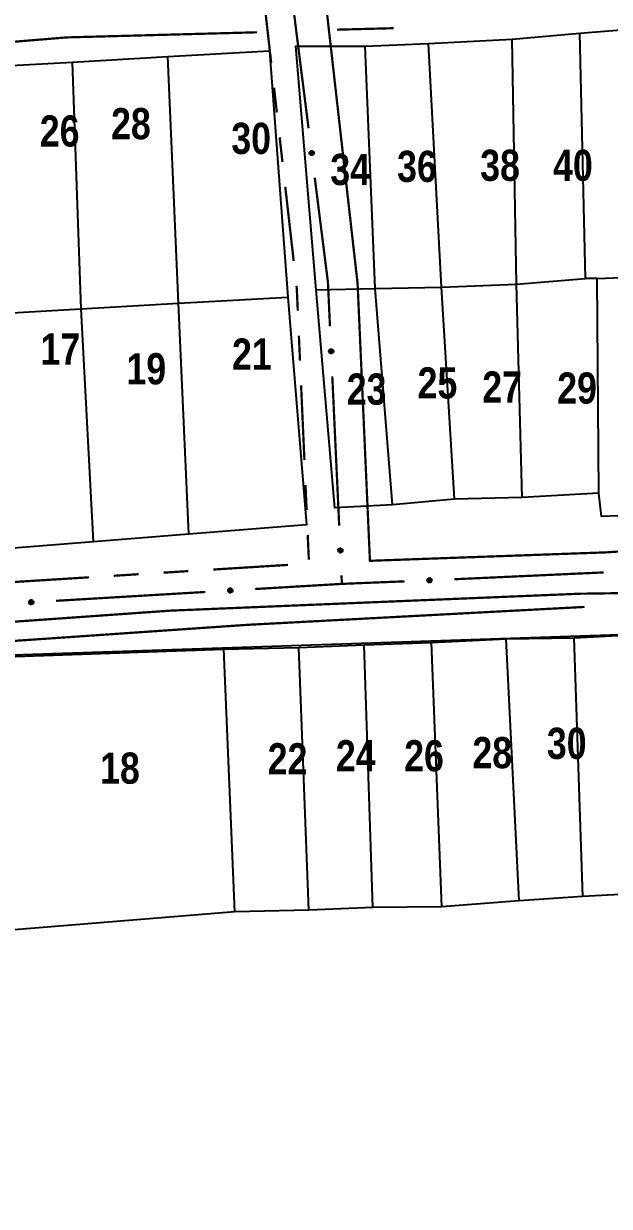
# Model space of a CAD drawing. Extents: x 204834 to 208707, y 4853033 to 4855981.
# Drawn here: x 205733.8 to 205780.8, y 4853746 to 4853840.8 of the extents above; entities that cross this region are included whole.
import ezdxf
from ezdxf.enums import TextEntityAlignment as Align

# ---------------------------------------------------------------- set-up
doc = ezdxf.new("R2010")
doc.units = 0
doc.header["$LTSCALE"] = 1.5
doc.header["$MEASUREMENT"] = 0
for name, pattern in [('PHANTOMX2', [5, 2.5, -0.5, 0.5, -0.5, 0.5, -0.5]), ('TRACO_05', [11, 7, -1, 0.5, -1, 0.5, -1]), ('TRACO_25', [8, 3, -1, 1, -1, 1, -1])]:
    doc.linetypes.add(name, pattern=pattern)
for name, color, linetype in [('CD-MALHA-LOTES', 40, 'CONTINUOUS'), ('HD-VALAS-DRENOS', 170, 'CONTINUOUS'), ('RU-QUADRAS', 6, 'CONTINUOUS'), ('SV-EIXO-RUA-N-PAV', 6, 'CONTINUOUS'), ('SV-RUA-NAO-PAV-S-GUIA-C-GUIA', 7, 'PHANTOMX2'), ('Th_NmrPort', 7, 'CONTINUOUS')]:
    doc.layers.add(name, color=color, linetype=linetype)
doc.styles.get("Standard").update_dxf_attribs({"font": 'swisscbo.ttf'})

msp = doc.modelspace()

# ---------------------------------------------------------------- linework, layer by layer
at = {"layer": 'CD-MALHA-LOTES', "linetype": 'Continuous', "flags": 128}
for points in [[(205778.46, 4853840.07), (205785.4, 4853840.65)], [(205761.22, 4853839.03), (205766.31, 4853839.26)], [(205766.31, 4853839.26), (205773.02, 4853839.61)], [(205767.35, 4853819.71), (205766.31, 4853839.26)], [(205773.02, 4853839.61), (205778.46, 4853840.07)], [(205773.37, 4853819.94), (205773.02, 4853839.61)], [(205778.92, 4853820.4), (205778.46, 4853840.07)], [(205745.38, 4853838.2), (205753.54, 4853838.65)], [(205753.54, 4853838.65), (205755.02, 4853818.9)], [(205755.67, 4853839.03), (205761.22, 4853839.03)], [(205757.29, 4853819.48), (205755.67, 4853839.03)], [(205762.03, 4853819.59), (205761.22, 4853839.03)], [(205731.8, 4853837.43), (205737.73, 4853837.76)], [(205737.73, 4853837.76), (205745.38, 4853838.2)], [(205738.45, 4853817.97), (205737.73, 4853837.76)], [(205746.25, 4853818.41), (205745.38, 4853838.2)], [(205773.37, 4853819.94), (205778.92, 4853820.4)], [(205779.85, 4853820.4), (205778.92, 4853820.4)], [(205779.85, 4853820.4), (205785.75, 4853820.64)], [(205779.97, 4853803.17), (205779.85, 4853820.4)], [(205757.29, 4853819.48), (205762.03, 4853819.59)], [(205758.79, 4853802.01), (205757.29, 4853819.48)], [(205762.03, 4853819.59), (205767.35, 4853819.71)], [(205763.42, 4853802.24), (205762.03, 4853819.59)], [(205767.35, 4853819.71), (205773.37, 4853819.94)], [(205768.4, 4853802.7), (205767.35, 4853819.71)], [(205773.83, 4853802.82), (205773.37, 4853819.94)], [(205738.45, 4853817.97), (205746.25, 4853818.41)], [(205746.25, 4853818.41), (205755.02, 4853818.9)], [(205747.07, 4853799.88), (205746.25, 4853818.41)], [(205755.02, 4853818.9), (205756.51, 4853800.63)], [(205732.43, 4853817.63), (205738.45, 4853817.97)], [(205739.42, 4853799.27), (205738.45, 4853817.97)], [(205768.4, 4853802.7), (205763.42, 4853802.24)], [(205773.83, 4853802.82), (205768.4, 4853802.7)], [(205779.97, 4853803.17), (205773.83, 4853802.82)], [(205780.2, 4853801.31), (205779.97, 4853803.17)], [(205763.42, 4853802.24), (205758.79, 4853802.01)], [(205786.33, 4853801.55), (205780.2, 4853801.31)], [(205756.51, 4853800.63), (205747.07, 4853799.88)], [(205747.07, 4853799.88), (205739.42, 4853799.27)], [(205739.42, 4853799.27), (205733.02, 4853798.76)], [(205778.01, 4853791.56), (205783.05, 4853791.84)], [(205755.9, 4853790.8), (205761.15, 4853791.01)], [(205761.15, 4853791.01), (205766.54, 4853791.21)], [(205761.84, 4853769.93), (205761.15, 4853791.01)], [(205766.54, 4853791.21), (205772.55, 4853791.49)], [(205767.37, 4853770), (205766.54, 4853791.21)], [(205772.55, 4853791.49), (205778.01, 4853791.56)], [(205773.59, 4853770.48), (205772.55, 4853791.49)], [(205778.7, 4853770.83), (205778.01, 4853791.56)], [(205728.56, 4853789.9), (205749.88, 4853790.66)], [(205749.88, 4853790.66), (205755.9, 4853790.8)], [(205750.78, 4853769.58), (205749.88, 4853790.66)], [(205756.72, 4853769.72), (205755.9, 4853790.8)], [(205783.68, 4853771.1), (205778.7, 4853770.83)], [(205767.37, 4853770), (205761.84, 4853769.93)], [(205773.59, 4853770.48), (205767.37, 4853770)], [(205778.7, 4853770.83), (205773.59, 4853770.48)], [(205750.78, 4853769.58), (205729.46, 4853767.86)], [(205756.72, 4853769.72), (205750.78, 4853769.58)], [(205761.84, 4853769.93), (205756.72, 4853769.72)]]:
    msp.add_lwpolyline(points, dxfattribs=at)
at = {"layer": 'HD-VALAS-DRENOS', "linetype": 'TRACO_05', "const_width": 0.18}
for points in [[(205752.55, 4853840.15), (205737.27, 4853839.74), (205713.16, 4853837.75), (205695.15, 4853836.7), (205692.92, 4853837.47), (205689.49, 4853837.2), (205686.33, 4853837.12), (205680.32, 4853836.79), (205673.79, 4853836.18), (205665.92, 4853834.32), (205657.27, 4853834.39), (205627.68, 4853832.24), (205643.71, 4853807.28), (205653.7, 4853790.41)], [(205763.52, 4853840.48), (205758.97, 4853840.36)], [(205778.83, 4853794.05), (205751.71, 4853792.61), (205728.92, 4853791.04), (205693.6, 4853788.91)]]:
    msp.add_lwpolyline(points, dxfattribs=at)
at = {"layer": 'RU-QUADRAS', "linetype": 'Continuous'}
for points in [[(205786.33, 4853801.55), (205780.2, 4853801.31), (205779.97, 4853803.17), (205773.83, 4853802.82), (205768.4, 4853802.7), (205763.42, 4853802.24), (205758.79, 4853802.01), (205757.29, 4853819.48), (205755.67, 4853839.03), (205755.67, 4853839.03), (205761.22, 4853839.03), (205766.31, 4853839.26), (205773.02, 4853839.61), (205778.46, 4853840.07), (205785.4, 4853840.65)], [(205731.8, 4853837.43), (205737.73, 4853837.76), (205745.38, 4853838.2), (205753.54, 4853838.65), (205755.02, 4853818.9), (205756.51, 4853800.63), (205747.07, 4853799.88), (205739.42, 4853799.27), (205733.02, 4853798.76)], [(206045.81, 4853390.23), (205960.19, 4853384.53), (205958.39, 4853479.13), (205766.59, 4853467.37), (205767.49, 4853447.66), (205722.47, 4853445.15), (205725.72, 4853464.62), (205725.94, 4853491.4), (205720.94, 4853583.94), (205717.09, 4853615.03), (205707.09, 4853664.57), (205710.61, 4853665.67), (205693.28, 4853719.48), (205675.87, 4853763.5), (205670.41, 4853762.88), (205658.8, 4853784.72), (205717.78, 4853789.69), (205832.77, 4853793.56), (205925.12, 4853799.17), (205969.98, 4853800.67), (205982.02, 4853803.35), (206012.44, 4853803.15)]]:
    msp.add_lwpolyline(points, dxfattribs=at)
at = {"layer": 'SV-EIXO-RUA-N-PAV', "const_width": 0.18}
for points in [[(205755.18, 4853844.36), (205756.682, 4853832.454)], [(205757.182, 4853828.486), (205758.183, 4853820.549)], [(205758.183, 4853820.549), (205758.24, 4853820.1)], [(205758.24, 4853820.1), (205758.404, 4853816.556)], [(205758.589, 4853812.56), (205759.144, 4853800.573)], [(205759.329, 4853796.577), (205759.36, 4853795.9)], [(205780.368, 4853796.819), (205768.38, 4853796.271)], [(205759.36, 4853795.9), (205752.4, 4853795.488)], [(205759.388, 4853795.901), (205759.36, 4853795.9)], [(205764.384, 4853796.103), (205759.388, 4853795.901)], [(205748.407, 4853795.251), (205736.428, 4853794.542)]]:
    msp.add_lwpolyline(points, dxfattribs=at)
at = {"layer": 'SV-EIXO-RUA-N-PAV'}
for points in [[(205757.023, 4853830.626), (205757.062, 4853830.597), (205757.09, 4853830.564), (205757.105, 4853830.529), (205757.11, 4853830.495), (205757.112, 4853830.46), (205757.105, 4853830.424), (205757.09, 4853830.386), (205757.06, 4853830.347), (205757.024, 4853830.321), (205756.992, 4853830.304), (205756.957, 4853830.297), (205756.922, 4853830.296), (205756.885, 4853830.303), (205756.847, 4853830.32), (205756.808, 4853830.35), (205756.781, 4853830.383), (205756.767, 4853830.417), (205756.76, 4853830.452), (205756.759, 4853830.488), (205756.765, 4853830.523), (205756.782, 4853830.562), (205756.812, 4853830.6), (205756.845, 4853830.627), (205756.878, 4853830.641), (205756.913, 4853830.648), (205756.948, 4853830.65), (205756.985, 4853830.645), (205757.023, 4853830.626)], [(205758.6, 4853814.707), (205758.636, 4853814.674), (205758.661, 4853814.639), (205758.673, 4853814.604), (205758.676, 4853814.569), (205758.675, 4853814.534), (205758.666, 4853814.499), (205758.647, 4853814.462), (205758.615, 4853814.425), (205758.577, 4853814.402), (205758.543, 4853814.388), (205758.507, 4853814.383), (205758.473, 4853814.385), (205758.437, 4853814.396), (205758.4, 4853814.415), (205758.363, 4853814.449), (205758.339, 4853814.483), (205758.328, 4853814.518), (205758.324, 4853814.554), (205758.325, 4853814.59), (205758.334, 4853814.624), (205758.354, 4853814.662), (205758.387, 4853814.697), (205758.422, 4853814.721), (205758.456, 4853814.733), (205758.491, 4853814.737), (205758.527, 4853814.736), (205758.563, 4853814.728), (205758.6, 4853814.707)], [(205759.34, 4853798.724), (205759.376, 4853798.691), (205759.401, 4853798.656), (205759.413, 4853798.621), (205759.416, 4853798.586), (205759.415, 4853798.551), (205759.405, 4853798.516), (205759.387, 4853798.479), (205759.354, 4853798.442), (205759.317, 4853798.419), (205759.282, 4853798.405), (205759.247, 4853798.4), (205759.213, 4853798.402), (205759.176, 4853798.413), (205759.139, 4853798.432), (205759.103, 4853798.466), (205759.079, 4853798.5), (205759.068, 4853798.535), (205759.063, 4853798.571), (205759.065, 4853798.607), (205759.074, 4853798.641), (205759.094, 4853798.679), (205759.127, 4853798.714), (205759.162, 4853798.739), (205759.196, 4853798.75), (205759.231, 4853798.754), (205759.267, 4853798.753), (205759.302, 4853798.745), (205759.34, 4853798.724)], [(205766.53, 4853796.08), (205766.498, 4853796.044), (205766.462, 4853796.019), (205766.427, 4853796.007), (205766.392, 4853796.005), (205766.357, 4853796.006), (205766.322, 4853796.016), (205766.285, 4853796.034), (205766.248, 4853796.067), (205766.226, 4853796.105), (205766.212, 4853796.139), (205766.207, 4853796.175), (205766.209, 4853796.209), (205766.22, 4853796.245), (205766.24, 4853796.282), (205766.273, 4853796.318), (205766.308, 4853796.342), (205766.343, 4853796.353), (205766.379, 4853796.357), (205766.415, 4853796.355), (205766.449, 4853796.346), (205766.486, 4853796.326), (205766.522, 4853796.293), (205766.546, 4853796.258), (205766.557, 4853796.224), (205766.561, 4853796.188), (205766.56, 4853796.153), (205766.552, 4853796.117), (205766.53, 4853796.08)], [(205750.554, 4853795.268), (205750.522, 4853795.231), (205750.487, 4853795.206), (205750.451, 4853795.193), (205750.417, 4853795.19), (205750.382, 4853795.191), (205750.347, 4853795.2), (205750.309, 4853795.218), (205750.272, 4853795.25), (205750.249, 4853795.287), (205750.234, 4853795.321), (205750.229, 4853795.357), (205750.23, 4853795.391), (205750.241, 4853795.427), (205750.259, 4853795.465), (205750.292, 4853795.502), (205750.327, 4853795.526), (205750.361, 4853795.537), (205750.397, 4853795.543), (205750.433, 4853795.541), (205750.468, 4853795.533), (205750.505, 4853795.514), (205750.541, 4853795.481), (205750.566, 4853795.446), (205750.578, 4853795.412), (205750.582, 4853795.377), (205750.582, 4853795.342), (205750.574, 4853795.306), (205750.554, 4853795.268)], [(205734.582, 4853794.323), (205734.55, 4853794.286), (205734.515, 4853794.26), (205734.479, 4853794.248), (205734.445, 4853794.245), (205734.41, 4853794.245), (205734.375, 4853794.254), (205734.337, 4853794.272), (205734.3, 4853794.304), (205734.277, 4853794.342), (205734.262, 4853794.376), (205734.257, 4853794.411), (205734.258, 4853794.445), (205734.269, 4853794.482), (205734.287, 4853794.519), (205734.32, 4853794.556), (205734.355, 4853794.58), (205734.389, 4853794.592), (205734.425, 4853794.597), (205734.461, 4853794.596), (205734.495, 4853794.587), (205734.533, 4853794.568), (205734.569, 4853794.535), (205734.594, 4853794.501), (205734.606, 4853794.466), (205734.61, 4853794.431), (205734.61, 4853794.396), (205734.602, 4853794.36), (205734.582, 4853794.323)]]:
    msp.add_lwpolyline(points, close=True, dxfattribs=at)
for points in [[(205756.759, 4853830.488), (205756.781, 4853830.383)], [(205756.763, 4853830.501), (205756.793, 4853830.373)], [(205756.765, 4853830.523), (205756.808, 4853830.35)], [(205756.777, 4853830.537), (205756.826, 4853830.343)], [(205756.782, 4853830.562), (205756.847, 4853830.32)], [(205756.799, 4853830.577), (205756.865, 4853830.315)], [(205756.812, 4853830.6), (205756.885, 4853830.303)], [(205756.828, 4853830.611), (205756.902, 4853830.304)], [(205756.845, 4853830.627), (205756.922, 4853830.296)], [(205756.861, 4853830.63), (205756.939, 4853830.299)], [(205756.878, 4853830.641), (205756.957, 4853830.297)], [(205756.895, 4853830.642), (205756.971, 4853830.302)], [(205756.913, 4853830.648), (205756.992, 4853830.304)], [(205756.932, 4853830.645), (205757.009, 4853830.318)], [(205756.948, 4853830.65), (205757.024, 4853830.321)], [(205756.967, 4853830.642), (205757.042, 4853830.338)], [(205756.985, 4853830.645), (205757.06, 4853830.347)], [(205757.002, 4853830.634), (205757.073, 4853830.37)], [(205757.023, 4853830.626), (205757.09, 4853830.386)], [(205757.044, 4853830.609), (205757.096, 4853830.413)], [(205757.062, 4853830.597), (205757.105, 4853830.424)], [(205757.078, 4853830.578), (205757.106, 4853830.451)], [(205757.09, 4853830.564), (205757.112, 4853830.46)], [(205758.325, 4853814.59), (205758.339, 4853814.483)], [(205758.331, 4853814.603), (205758.35, 4853814.472)], [(205758.334, 4853814.624), (205758.363, 4853814.449)], [(205758.347, 4853814.637), (205758.381, 4853814.44)], [(205758.354, 4853814.662), (205758.4, 4853814.415)], [(205758.372, 4853814.676), (205758.418, 4853814.409)], [(205758.387, 4853814.697), (205758.437, 4853814.396)], [(205758.404, 4853814.707), (205758.454, 4853814.395)], [(205758.422, 4853814.721), (205758.473, 4853814.385)], [(205758.438, 4853814.724), (205758.49, 4853814.387)], [(205758.456, 4853814.733), (205758.507, 4853814.383)], [(205758.474, 4853814.732), (205758.522, 4853814.387)], [(205758.491, 4853814.737), (205758.543, 4853814.388)], [(205758.51, 4853814.732), (205758.561, 4853814.4)], [(205758.527, 4853814.736), (205758.577, 4853814.402)], [(205758.545, 4853814.727), (205758.596, 4853814.418)], [(205758.563, 4853814.728), (205758.615, 4853814.425)], [(205758.579, 4853814.717), (205758.629, 4853814.447)], [(205758.6, 4853814.707), (205758.647, 4853814.462)], [(205758.619, 4853814.688), (205758.656, 4853814.488)], [(205758.636, 4853814.674), (205758.666, 4853814.499)], [(205758.651, 4853814.654), (205758.669, 4853814.525)], [(205758.661, 4853814.639), (205758.675, 4853814.534)], [(205759.065, 4853798.607), (205759.079, 4853798.5)], [(205759.07, 4853798.62), (205759.09, 4853798.489)], [(205759.074, 4853798.641), (205759.103, 4853798.466)], [(205759.087, 4853798.655), (205759.12, 4853798.457)], [(205759.094, 4853798.679), (205759.139, 4853798.432)], [(205759.112, 4853798.693), (205759.157, 4853798.426)], [(205759.127, 4853798.714), (205759.176, 4853798.413)], [(205759.143, 4853798.724), (205759.193, 4853798.412)], [(205759.162, 4853798.739), (205759.213, 4853798.402)], [(205759.178, 4853798.741), (205759.229, 4853798.404)], [(205759.196, 4853798.75), (205759.247, 4853798.4)], [(205759.213, 4853798.749), (205759.262, 4853798.405)], [(205759.231, 4853798.754), (205759.282, 4853798.405)], [(205759.25, 4853798.75), (205759.301, 4853798.417)], [(205759.267, 4853798.753), (205759.317, 4853798.419)], [(205759.285, 4853798.744), (205759.336, 4853798.435)], [(205759.302, 4853798.745), (205759.354, 4853798.442)], [(205759.319, 4853798.734), (205759.369, 4853798.464)], [(205759.34, 4853798.724), (205759.387, 4853798.479)], [(205759.359, 4853798.705), (205759.395, 4853798.505)], [(205759.376, 4853798.691), (205759.405, 4853798.516)], [(205759.39, 4853798.671), (205759.409, 4853798.542)], [(205759.401, 4853798.656), (205759.415, 4853798.551)], [(205766.557, 4853796.224), (205766.207, 4853796.175)], [(205766.546, 4853796.258), (205766.209, 4853796.209)], [(205766.548, 4853796.242), (205766.211, 4853796.192)], [(205766.556, 4853796.206), (205766.211, 4853796.16)], [(205766.561, 4853796.188), (205766.212, 4853796.139)], [(205766.532, 4853796.276), (205766.219, 4853796.228)], [(205766.522, 4853796.293), (205766.22, 4853796.245)], [(205766.556, 4853796.169), (205766.224, 4853796.121)], [(205766.56, 4853796.153), (205766.226, 4853796.105)], [(205766.5, 4853796.308), (205766.233, 4853796.264)], [(205766.486, 4853796.326), (205766.24, 4853796.282)], [(205766.551, 4853796.135), (205766.242, 4853796.086)], [(205766.552, 4853796.117), (205766.248, 4853796.067)], [(205766.462, 4853796.334), (205766.264, 4853796.301)], [(205766.54, 4853796.101), (205766.27, 4853796.053)], [(205766.449, 4853796.346), (205766.273, 4853796.318)], [(205766.53, 4853796.08), (205766.285, 4853796.034)], [(205766.428, 4853796.35), (205766.297, 4853796.331)], [(205766.415, 4853796.355), (205766.308, 4853796.342)], [(205766.512, 4853796.061), (205766.311, 4853796.026)], [(205766.498, 4853796.044), (205766.322, 4853796.016)], [(205766.477, 4853796.03), (205766.348, 4853796.012)], [(205766.462, 4853796.019), (205766.357, 4853796.006)], [(205750.578, 4853795.412), (205750.229, 4853795.357)], [(205750.566, 4853795.446), (205750.23, 4853795.391)], [(205750.568, 4853795.43), (205750.233, 4853795.374)], [(205750.577, 4853795.395), (205750.233, 4853795.342)], [(205750.582, 4853795.377), (205750.234, 4853795.321)], [(205750.551, 4853795.464), (205750.24, 4853795.41)], [(205750.541, 4853795.481), (205750.241, 4853795.427)], [(205750.578, 4853795.358), (205750.246, 4853795.303)], [(205750.582, 4853795.342), (205750.249, 4853795.287)], [(205750.519, 4853795.495), (205750.253, 4853795.447)], [(205750.505, 4853795.514), (205750.259, 4853795.465)], [(205750.573, 4853795.324), (205750.265, 4853795.268)], [(205750.574, 4853795.306), (205750.272, 4853795.25)], [(205750.481, 4853795.52), (205750.284, 4853795.484)], [(205750.468, 4853795.533), (205750.292, 4853795.502)], [(205750.563, 4853795.289), (205750.294, 4853795.236)], [(205750.554, 4853795.268), (205750.309, 4853795.218)], [(205750.446, 4853795.536), (205750.316, 4853795.515)], [(205750.433, 4853795.541), (205750.327, 4853795.526)], [(205750.535, 4853795.249), (205750.335, 4853795.21)], [(205750.522, 4853795.231), (205750.347, 4853795.2)], [(205750.502, 4853795.217), (205750.373, 4853795.197)], [(205750.487, 4853795.206), (205750.382, 4853795.191)], [(205734.606, 4853794.466), (205734.257, 4853794.411)], [(205734.594, 4853794.501), (205734.258, 4853794.445)], [(205734.596, 4853794.484), (205734.261, 4853794.429)], [(205734.605, 4853794.449), (205734.261, 4853794.396)], [(205734.61, 4853794.431), (205734.262, 4853794.376)], [(205734.579, 4853794.519), (205734.268, 4853794.465)], [(205734.569, 4853794.535), (205734.269, 4853794.482)], [(205734.606, 4853794.412), (205734.274, 4853794.357)], [(205734.61, 4853794.396), (205734.277, 4853794.342)], [(205734.547, 4853794.55), (205734.281, 4853794.501)], [(205734.533, 4853794.568), (205734.287, 4853794.519)], [(205734.601, 4853794.378), (205734.293, 4853794.323)], [(205734.602, 4853794.36), (205734.3, 4853794.304)], [(205734.509, 4853794.575), (205734.312, 4853794.538)], [(205734.495, 4853794.587), (205734.32, 4853794.556)], [(205734.591, 4853794.343), (205734.322, 4853794.29)], [(205734.582, 4853794.323), (205734.337, 4853794.272)], [(205734.474, 4853794.59), (205734.344, 4853794.569)], [(205734.461, 4853794.596), (205734.355, 4853794.58)], [(205734.563, 4853794.303), (205734.363, 4853794.264)], [(205734.55, 4853794.286), (205734.375, 4853794.254)], [(205734.53, 4853794.271), (205734.401, 4853794.251)], [(205734.515, 4853794.26), (205734.41, 4853794.245)]]:
    msp.add_lwpolyline(points, dxfattribs=at)
at = {"layer": 'SV-RUA-NAO-PAV-S-GUIA-C-GUIA', "linetype": 'TRACO_25', "const_width": 0.18}
for points in [[(205796.35, 4853844.84), (205763.26, 4853841.76), (205758.17, 4853841.64), (205760.62, 4853819.99), (205761.61, 4853797.75), (205780.62, 4853798.43), (205796.35, 4853799.51)], [(205796.35, 4853795.36), (205778.44, 4853795.11), (205745.55, 4853793.75), (205695.87, 4853790.23), (205660.37, 4853786.26), (205656.56, 4853785.45), (205655.29, 4853783.81)]]:
    msp.add_lwpolyline(points, dxfattribs=at)
at = {"layer": 'SV-RUA-NAO-PAV-S-GUIA-C-GUIA', "const_width": 0.18}
for points in [[(205753.25, 4853841.56), (205753.688, 4853837.695)], [(205753.914, 4853835.708), (205754.139, 4853833.721)], [(205754.365, 4853831.734), (205754.59, 4853829.746)], [(205754.816, 4853827.759), (205755.492, 4853821.797)], [(205755.717, 4853819.81), (205755.74, 4853819.61)], [(205755.74, 4853819.61), (205755.82, 4853817.813)], [(205755.908, 4853815.815), (205755.997, 4853813.817)], [(205756.086, 4853811.819), (205756.352, 4853805.825)], [(205756.441, 4853803.827), (205756.529, 4853801.829)], [(205756.618, 4853799.831), (205756.707, 4853797.833)], [(205755.027, 4853797.424), (205749.038, 4853797.05)], [(205743.05, 4853796.675), (205741.054, 4853796.55)], [(205747.042, 4853796.925), (205745.046, 4853796.8)], [(205739.058, 4853796.426), (205733.069, 4853796.051)]]:
    msp.add_lwpolyline(points, dxfattribs=at)

# ---------------------------------------------------------------- texts
at = {"layer": 'Th_NmrPort', "color": 1}
for s, p in [('28', (205740.838, 4853832.823)), ('26', (205735.118, 4853832.233)), ('30', (205750.488, 4853831.643)), ('38', (205770.461, 4853829.479)), ('40', (205776.311, 4853829.479)), ('34', (205758.432, 4853829.15)), ('36', (205763.788, 4853829.397)), ('17', (205735.173, 4853814.738)), ('21', (205750.543, 4853814.338)), ('19', (205742.073, 4853813.158)), ('23', (205759.75, 4853811.529)), ('25', (205765.435, 4853812.023)), ('27', (205770.626, 4853811.694)), ('29', (205776.64, 4853811.612)), ('30', (205775.811, 4853783.108)), ('24', (205758.881, 4853782.113)), ('26', (205764.359, 4853782.113)), ('28', (205769.836, 4853782.362)), ('18', (205739.96, 4853781.118)), ('22', (205753.404, 4853781.864))]:
    msp.add_text(s, height=2.5, dxfattribs=at).set_placement(p, align=Align.MIDDLE_LEFT)

doc.saveas('drawing.dxf')
